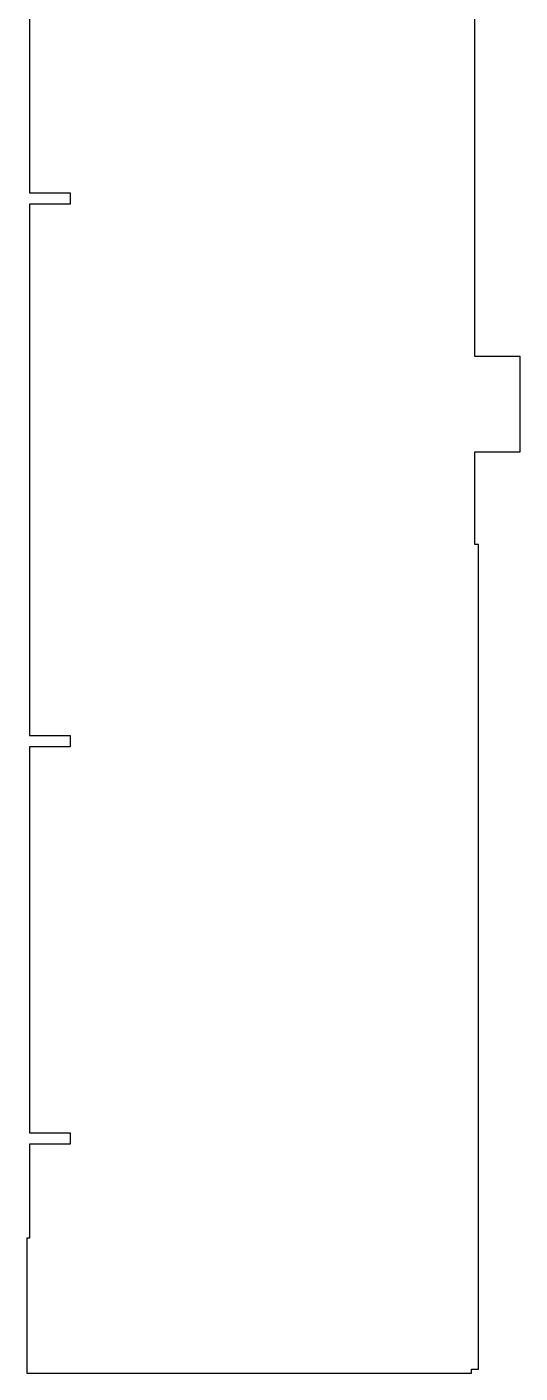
# Model space of a CAD drawing. Header units: metres. Extents: x -54 to 66, y -36 to 66.
# Drawn here: x 0 to 9.62, y -34.59 to -8.29 of the extents above; entities that cross this region are included whole.
import ezdxf

# ---------------------------------------------------------------- set-up
doc = ezdxf.new("R2010")
doc.units = ezdxf.units.M
doc.layers.add('NIVEL_+0.000', color=7, linetype='Continuous')

msp = doc.modelspace()

# ---------------------------------------------------------------- linework, layer by layer
at = {"layer": 'NIVEL_+0.000'}
for p, q in [((8.741, -8.596), (8.741, -4.596)), ((0.049, -5.764), (0.049, -11.533)), ((8.741, -14.734), (8.741, -8.596)), ((0.049, -11.533), (0.846, -11.533)), ((0.846, -11.533), (0.846, -11.758)), ((0.846, -11.758), (0.049, -11.758)), ((0.049, -11.758), (0.049, -22.133)), ((9.622, -14.734), (8.741, -14.734)), ((9.622, -16.596), (9.622, -14.734)), ((8.741, -18.403), (8.741, -16.596)), ((8.741, -16.596), (9.622, -16.596)), ((8.811, -18.403), (8.741, -18.403)), ((8.811, -34.516), (8.811, -18.403)), ((0.049, -22.133), (0.846, -22.133)), ((0.846, -22.133), (0.846, -22.358)), ((0.846, -22.358), (0.049, -22.358)), ((0.049, -22.358), (0.049, -29.896)), ((0.049, -29.896), (0.846, -29.896)), ((0.846, -29.896), (0.846, -30.121)), ((0.846, -30.121), (0.049, -30.121)), ((0.049, -30.121), (0.049, -31.953)), ((0.049, -31.953), (0, -31.953)), ((0, -31.953), (0, -34.591)), ((0, -34.591), (8.672, -34.591)), ((8.672, -34.591), (8.672, -34.516)), ((8.672, -34.516), (8.811, -34.516))]:
    msp.add_line(p, q, dxfattribs=at)

doc.saveas('drawing.dxf')
